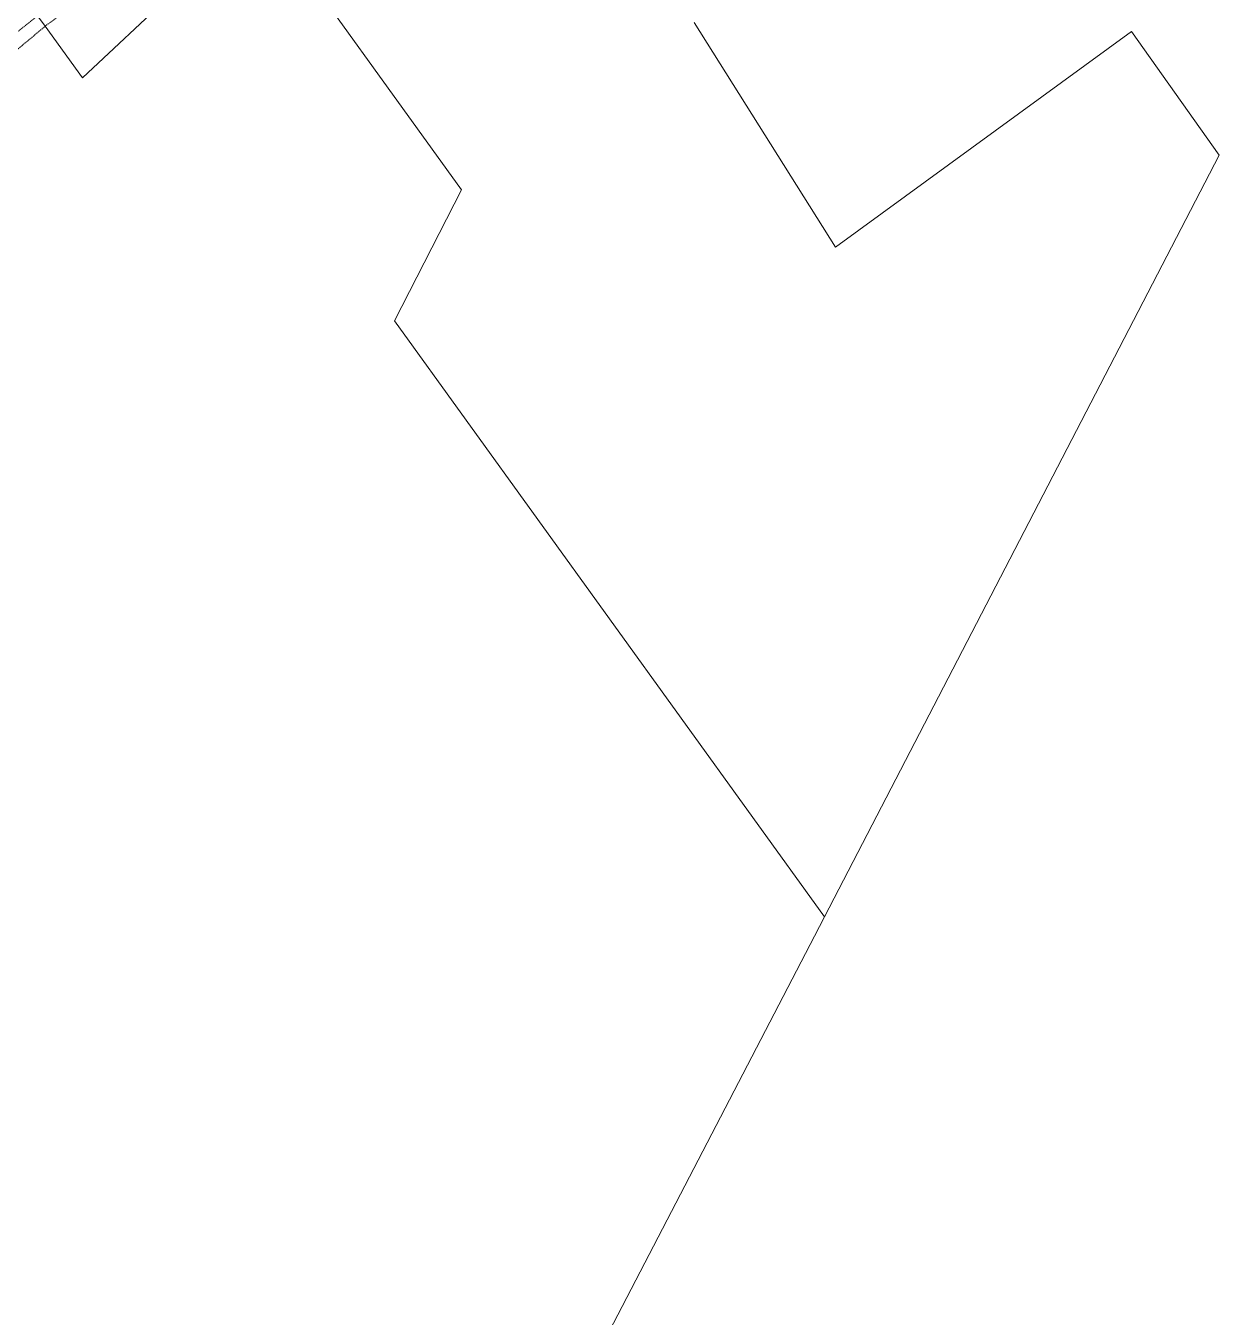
# Model space of a CAD drawing. Extents: x 294483 to 298733, y 6233899 to 6239242.
# Drawn here: x 297427 to 297981, y 6235681 to 6236280 of the extents above; entities that cross this region are included whole.
import ezdxf

# ---------------------------------------------------------------- set-up
doc = ezdxf.new("R2010")
doc.units = 0
doc.linetypes.add('DASHED', pattern=[0.75, 0.5, -0.25])
doc.layers.add('Cadastre Easements_SP_EXT', color=9, linetype='Continuous', lineweight=5)
doc.layers.add('Cadastre Land Parcels_SP_EXT', color=9, linetype='Continuous', lineweight=5)

msp = doc.modelspace()

# ---------------------------------------------------------------- linework, layer by layer
at = {"layer": 'Cadastre Easements_SP_EXT', "linetype": 'DASHED'}
for points in [[(296885.50059, 6235836.73353), (296966.82039, 6235902.09879), (297128.99366, 6236032.10371), (297211.1332, 6236097.57868), (297366.7133, 6236222.17092), (297436.2638, 6236280.19578), (297497.9647, 6236327.29097), (297688.00941, 6236624.26443), (297684.21045, 6236629.47261), (297672.62573, 6236645.34882), (297479.30122, 6236344.53723), (297421.8442, 6236300.20139), (297421.84009, 6236300.19836), (297387.70831, 6236272.64806), (297240.77352, 6236154.15948), (297114.03088, 6236052.15996), (297108.97917, 6236048.25302), (297087.25206, 6236031.26904), (297031.33757, 6235987.57246), (296952.03074, 6235922.37751), (296870.81957, 6235856.84129)], [(296885.50059, 6235836.73353), (296966.82039, 6235902.09879), (297128.99366, 6236032.10371), (297211.1332, 6236097.57868), (297366.7133, 6236222.17092), (297436.2638, 6236280.19578), (297497.9647, 6236327.29097), (297688.00941, 6236624.26443), (297684.21045, 6236629.47261), (297682.94124, 6236627.45508), (297493.15254, 6236331.91637), (297432.73058, 6236285.09731), (297432.5343, 6236284.9428), (297362.35039, 6236228.06423), (297207.17994, 6236102.67195), (297125.47321, 6236036.94876), (296963.28934, 6235906.93951), (296881.72543, 6235841.31933)]]:
    msp.add_lwpolyline(points, dxfattribs=at)
at = {"layer": 'Cadastre Land Parcels_SP_EXT', "linetype": 'Continuous'}
for points in [[(297569.38804, 6235425.94405), (297793.60599, 6235857.6381), (297798.25096, 6235866.5801), (297598.53798, 6236143.38008), (297629.63504, 6236204.17403), (297536.29396, 6236333.79508), (297453.53, 6236256.23807), (297436.26398, 6236280.19608), (297436.26001, 6236280.20209), (297432.73103, 6236285.09704)], [(297432.73103, 6236285.09704), (297436.26001, 6236280.20209), (297436.26398, 6236280.19608), (297453.53, 6236256.23807), (297536.29396, 6236333.79508), (297629.63504, 6236204.17403), (297598.53798, 6236143.38008), (297798.25096, 6235866.5801), (297981.46598, 6236220.30003), (297940.76902, 6236277.83804), (297803.30703, 6236177.59607), (297737.69798, 6236281.99904)]]:
    msp.add_lwpolyline(points, dxfattribs=at)

doc.saveas('drawing.dxf')
